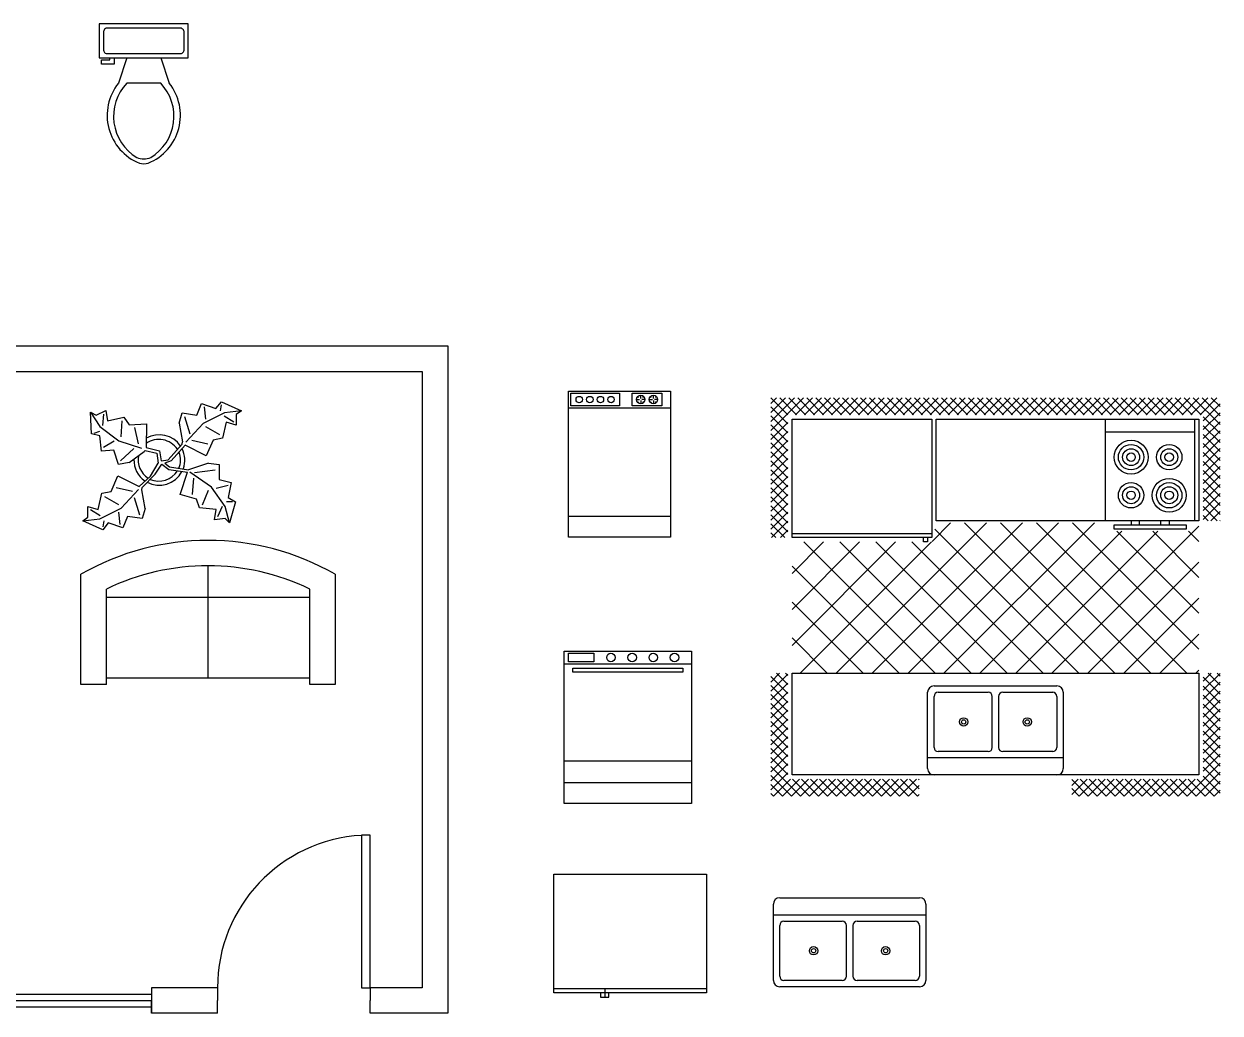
# Model space of a CAD drawing. Header units: metres. Extents: x 247 to 299.9, y 129.8 to 146.
# Drawn here: x 266.78 to 273.95, y 137.2 to 143.13 of the extents above; entities that cross this region are included whole.
import ezdxf

# ---------------------------------------------------------------- set-up
doc = ezdxf.new("R2010")
doc.units = ezdxf.units.M

# ---------------------------------------------------------------- blocks, each defined once
blk = doc.blocks.new('DOOR 0.9144')
blk.add_lwpolyline([(-0.0508, 0), (0, 0), (0, 0.9144), (-0.0508, 0.9144)], close=True)
blk.add_arc((0, 0), 0.9144, 93.18474, 180)
blk = doc.blocks.new('Sofa - Roundback Loveseat 5 ft.')
at = {"linetype": 'Continuous'}
for p, q in [((0, -32.44198), (0, -5.99998)), ((-24, -33.99998), (-24, -11.46958)), ((-23.9998, -13.38178), (23.99986, -13.38178)), ((24.00004, -33.99998), (24.00004, -11.46958)), ((-24, -32.44198), (24.00004, -32.44198))]:
    blk.add_line(p, q, dxfattribs=at)
for points in [[(-24, -33.99998), (-30, -33.99998), (-30, -7.99998)], [(30.00004, -7.99998), (30.00004, -33.99998), (24.00004, -33.99998)]]:
    blk.add_lwpolyline(points, dxfattribs=at)
for centre, radius, start, end in [((0, -60.24998), 60.24998, 60.13715, 119.8628), ((0, -61.38438), 55.38444, 64.32083, 115.6792)]:
    blk.add_arc(centre, radius, start, end, dxfattribs=at)
blk = doc.blocks.new('Plant - Rubber or Philodendron')
at = {"linetype": 'Continuous'}
for p, q in [((-16.2005, 11.4774), (-13.9899, 8.1064)), ((-16.2005, 11.4774), (-14.8639, 10.7964)), ((-16.0159, 6.3329), (-16.2005, 11.4774)), ((-14.8639, 10.7964), (-12.6195, 11.8975)), ((-12.6195, 11.8975), (-12.1909, 9.4345)), ((8.8871, 10.7908), (9.9809, 13.4933)), ((9.9809, 13.4933), (13.3837, 12.301)), ((15.3859, 11.3055), (10.3916, 8.7942)), ((10.5828, 12.6946), (10.8893, 9.7953)), ((13.3837, 12.301), (14.68, 13.9039)), ((14.5816, 13.2037), (14.3848, 11.8033)), ((14.68, 13.9039), (19.3848, 11.8146)), ((19.3848, 11.8146), (15.3859, 11.3055)), ((19.3848, 11.8146), (18.1868, 10.9119)), ((-13.3174, 8.325), (-13.0735, 11.0065)), ((-12.1909, 9.4345), (-8.3829, 10.3)), ((-8.8369, 9.409), (-9.0894, 5.6095)), ((-8.3829, 10.3), (-7.0549, 8.501)), ((-7.0549, 8.501), (-3.0284, 8.6941)), ((-3.0284, 8.6941), (-3.0709, 3.1041)), ((4.6914, 8.8812), (5.3859, 11.2828)), ((4.6914, 8.8812), (5.5014, 4.4831)), ((5.3859, 11.2828), (8.8871, 10.7908)), ((5.9878, 10.4842), (7.1971, 6.3869)), ((10.3916, 8.7942), (6.2847, 4.4028)), ((15.7909, 9.1065), (14.8995, 5.3044)), ((15.2875, 10.6053), (17.5907, 9.2105)), ((18.1925, 8.4119), (15.7909, 9.1065)), ((18.1868, 10.9119), (18.1925, 8.4119)), ((-14.0069, 5.8704), (-16.0159, 6.3329)), ((-15.3434, 6.5514), (-13.9984, 6.9884)), ((-13.5868, 2.2894), (-14.0069, 5.8704)), ((-13.9899, 8.1064), (-9.5434, 4.7185)), ((-4.8529, 4.012), (-5.7184, 7.82)), ((14.2977, 6.1031), (10.9934, 7.9956)), ((-13.1329, 3.1804), (-10.6614, 4.727)), ((-9.5434, 4.7185), (-4.1917, 2.9888)), ((-9.1318, 0.0195), (-5.9793, 2.9025)), ((-3.0709, 3.1041), (0.0797, 2.3163)), ((2.1141, 0.2298), (5.4346, 3.9146)), ((6.1032, 3.6844), (2.8262, -0.031)), ((5.4346, 3.9146), (5.5014, 4.4831)), ((11.1089, 1.1958), (6.1032, 3.6844)), ((7.7005, 4.8881), (11.5025, 3.9967)), ((12.7005, 4.8994), (11.1089, 1.1958)), ((14.8995, 5.3044), (12.7005, 4.8994)), ((-10.6784, 2.491), (-13.5868, 2.2894)), ((-9.5858, -0.8715), (-10.6784, 2.491)), ((-7.1228, -0.443), (-3.5248, 2.2131)), ((-3.5248, 2.2131), (-3.3011, 2.4355)), ((-3.3011, 2.4355), (-0.5306, 1.7947)), ((-0.5306, 1.7947), (-0.2255, -0.5527)), ((-0.5306, 1.7947), (-0.5306, 1.7947)), ((0.0797, 2.3163), (0.4866, -0.031)), ((0.4866, -0.031), (2.1141, 0.2298)), ((-7.1228, -0.443), (-9.5858, -0.8715)), ((-2.019, -3.6148), (-0.2255, -0.5527)), ((-0.9375, -3.1608), (0.5883, -0.8135)), ((0.5883, -0.8135), (2.2447, -2.0916)), ((2.8262, -0.031), (1.3003, -0.5527)), ((1.3003, -0.5527), (2.4193, -1.4655)), ((2.2447, -2.0916), (6.7108, -2.6626)), ((2.4193, -1.4655), (6.895, -2.1175)), ((4.943, -7.9659), (6.7108, -2.6626)), ((11.6605, -0.5413), (6.895, -2.1175)), ((12.3677, -6.1981), (7.219, -2.6772)), ((8.3544, -2.7453), (13.1973, -2.1704)), ((11.6605, -0.5413), (14.1354, -0.8948)), ((14.1354, -0.8948), (14.1354, -4.4304)), ((-11.3237, -7.2629), (-9.7321, -3.5593)), ((-9.7321, -3.5593), (-4.7264, -6.0479)), ((-2.019, -3.6148), (-4.7264, -6.0479)), ((-4.0579, -6.2781), (-0.9375, -3.1608)), ((8.125, -4.0768), (7.7715, -7.9659)), ((14.1354, -4.4304), (16.9638, -5.1375)), ((16.9638, -5.1375), (16.2567, -8.673)), ((-14.4141, -11.4699), (-13.5228, -7.6679)), ((-13.5228, -7.6679), (-11.3237, -7.2629)), ((-12.921, -8.4665), (-9.6166, -10.359)), ((-6.3237, -7.2516), (-10.1257, -6.3602)), ((-9.0148, -11.1577), (-4.9047, -6.8122)), ((-4.1246, -6.8466), (-4.0579, -6.2781)), ((-3.3146, -11.2447), (-4.1246, -6.8466)), ((8.8321, -9.0266), (4.943, -7.9659)), ((10.2463, -10.4408), (11.6605, -6.9053)), ((15.5496, -10.7943), (12.3677, -6.1981)), ((16.2567, -5.8446), (13.4283, -6.5517)), ((-16.8157, -10.7754), (-14.4141, -11.4699)), ((-16.8101, -13.2754), (-16.8157, -10.7754)), ((-14.0091, -13.669), (-9.0148, -11.1577)), ((-4.611, -12.8477), (-5.8203, -8.7504)), ((-3.3146, -11.2447), (-4.0092, -13.6463)), ((9.5392, -11.1479), (8.8321, -9.0266)), ((13.4283, -11.5015), (9.5392, -11.1479)), ((14.8425, -10.7943), (13.7819, -13.2692)), ((16.6103, -14.6834), (15.5496, -10.7943)), ((17.3174, -9.7337), (15.9032, -9.7337)), ((16.2567, -8.673), (18.0245, -9.7337)), ((18.0245, -9.7337), (16.6103, -14.6834)), ((-18.008, -14.1781), (-16.8101, -13.2754)), ((-18.008, -14.1781), (-14.0091, -13.669)), ((-13.9107, -12.9688), (-16.2139, -11.574)), ((-9.206, -15.0581), (-9.5126, -12.1588)), ((-7.5103, -13.1543), (-8.6042, -15.8568)), ((-4.0092, -13.6463), (-7.5103, -13.1543)), ((13.0748, -13.9763), (13.4283, -11.5015)), ((15.5496, -13.6228), (13.0748, -13.9763)), ((16.6103, -14.6834), (15.5496, -13.6228)), ((-13.3032, -16.2674), (-18.008, -14.1781)), ((-12.0069, -14.6645), (-13.3032, -16.2674)), ((-13.2048, -15.5672), (-13.008, -14.1668)), ((-8.6042, -15.8568), (-12.0069, -14.6645))]:
    blk.add_line(p, q, dxfattribs=at)
for centre, radius, start, end in [((0, 0), 6.1275, 34.37569, 120.1028), ((-0.0601, -0.2075), 5.2461, 33.82192, 124.9414), ((-0.098, 0.1364), 6.1288, 341.2017, 26.09184), ((0.0308, 0.1664), 6, 178.6147, 235.1169), ((0.0308, 0.1664), 5, 168.1647, 238.6725), ((-0.2664, 0.1682), 5.2775, 338.4094, 20.03007), ((-0.0234, 0.3825), 6.1492, 242.5812, 331.2714), ((-0.1102, 0.4886), 5.2883, 247.3711, 327.472)]:
    blk.add_arc(centre, radius, start, end, dxfattribs=at)
blk = doc.blocks.new('Toilet - top')
for p, q in [((9.5, -6), (9.5, -2)), ((-8, -8.5), (-8, -8)), ((-7, -8), (-7, -9.5)), ((-4, -8), (-6, -14)), ((4, -8), (6, -14)), ((-10, -8.5), (-8, -8.5)), ((-10, -9.5), (-10, -8.5)), ((-7, -9.5), (-10, -9.5)), ((4, -14), (-4, -14))]:
    blk.add_line(p, q)
blk.add_lwpolyline([(10.5, -8), (10.5, 0), (-10.5, 0), (-10.5, -8)], close=True)
for points in [[(-9.5, -2), (-9.5, -6)], [(8.5, -1), (-8.5, -1)], [(-8.5, -7), (8.5, -7)]]:
    blk.add_lwpolyline(points)
for centre, radius, start, end in [((-8.62, -1.88), 0.884, 81.8699, 188.1301), ((8.62, -1.88), 0.884, 351.8699, 98.1301), ((-8.62, -6.12), 0.884, 171.8699, 278.1301), ((8.62, -6.12), 0.884, 261.8699, 8.1301), ((3.52, -21.58), 12.17, 141.4691, 247.9714), ((4.2, -21.82), 11.33, 136.3677, 238.9468), ((-3.52, -21.58), 12.17, 292.0284, 38.5307), ((-4.2, -21.82), 11.33, 301.053, 43.6321), ((0, -27.88), 4, 245.7318, 294.2682), ((0, -29), 4, 254.8605, 285.1395)]:
    blk.add_arc(centre, radius, start, end)
blk = doc.blocks.new('Window - Wood Frame 36 in. Wide plan')
for p, q in [((0, 6), (0, 0)), ((36, 6), (36, 0)), ((0, 4.5), (36, 4.5)), ((0, 3), (36, 3)), ((0, 1.5), (36, 1.5))]:
    blk.add_line(p, q)
blk = doc.blocks.new('Dishwasher')
for p, q in [((16, 32.5), (16.75, 32.5)), ((16.5, 32), (16.2942, 31.7942)), ((16.3156, 33.1843), (16.5, 33)), ((17, 32.75), (17, 33.5)), ((17, 32.25), (17, 31.5)), ((18, 32.5), (17.25, 32.5)), ((17.5, 33), (17.6938, 33.1938)), ((17.7061, 31.7939), (17.5, 32)), ((19, 32.5), (19.75, 32.5)), ((19.5, 32), (19.2942, 31.7942)), ((19.3156, 33.1843), (19.5, 33)), ((20, 32.75), (20, 33.5)), ((20, 32.25), (20, 31.5)), ((21, 32.5), (20.25, 32.5)), ((20.5, 33), (20.6938, 33.1938)), ((20.7061, 31.7939), (20.5, 32)), ((24, 30.5), (0, 30.5)), ((0, 5), (24, 5))]:
    blk.add_line(p, q)
for points in [[(0, 0), (0, 34.5), (24, 34.5), (24, 0)], [(0.5, 31), (0.5, 34), (12, 34), (12, 31)], [(15, 31), (15, 34), (22, 34), (22, 31)]]:
    blk.add_lwpolyline(points, close=True)
for centre, radius in [((2.5, 32.5), 0.75), ((5, 32.5), 0.75), ((7.5, 32.5), 0.75), ((10, 32.5), 0.75), ((17, 32.5), 1), ((20, 32.5), 1)]:
    blk.add_circle(centre, radius)
blk = doc.blocks.new('Kitchen Layout - 7 x 8 ft')
for p, q in [((-5, 81.32), (2.68, 89)), ((-5, 83.44), (0.56, 89)), ((-5, 85.56), (-1.56, 89)), ((-5, 87.68), (-3.68, 89)), ((-1, 84.97), (-5, 88.97)), ((1.09, 85), (-2.91, 89)), ((3.21, 85), (-0.79, 89)), ((0.81, 85), (4.81, 89)), ((5.34, 85), (1.34, 89)), ((2.93, 85), (6.93, 89)), ((7.46, 85), (3.46, 89)), ((5.05, 85), (9.05, 89)), ((9.58, 85), (5.58, 89)), ((7.17, 85), (11.17, 89)), ((11.7, 85), (7.7, 89)), ((9.29, 85), (13.29, 89)), ((13.82, 85), (9.82, 89)), ((11.41, 85), (15.41, 89)), ((15.94, 85), (11.94, 89)), ((13.53, 85), (17.53, 89)), ((18.06, 85), (14.06, 89)), ((15.65, 85), (19.65, 89)), ((20.18, 85), (16.18, 89)), ((17.78, 85), (21.78, 89)), ((22.31, 85), (18.31, 89)), ((19.9, 85), (23.9, 89)), ((24.43, 85), (20.43, 89)), ((22.02, 85), (26.02, 89)), ((26.55, 85), (22.55, 89)), ((24.14, 85), (28.14, 89)), ((28.67, 85), (24.67, 89)), ((26.26, 85), (30.26, 89)), ((30.79, 85), (26.79, 89)), ((28.38, 85), (32.38, 89)), ((32.91, 85), (28.91, 89)), ((30.5, 85), (34.5, 89)), ((35.03, 85), (31.03, 89)), ((32.63, 85), (36.63, 89)), ((37.16, 85), (33.16, 89)), ((34.75, 85), (38.75, 89)), ((39.28, 85), (35.28, 89)), ((36.87, 85), (40.87, 89)), ((41.4, 85), (37.4, 89)), ((38.99, 85), (42.99, 89)), ((43.52, 85), (39.52, 89)), ((41.11, 85), (45.11, 89)), ((45.64, 85), (41.64, 89)), ((43.23, 85), (47.23, 89)), ((47.76, 85), (43.76, 89)), ((45.35, 85), (49.35, 89)), ((49.88, 85), (45.88, 89)), ((47.47, 85), (51.47, 89)), ((52, 85), (48, 89)), ((49.6, 85), (53.6, 89)), ((54.13, 85), (50.13, 89)), ((51.72, 85), (55.72, 89)), ((56.25, 85), (52.25, 89)), ((53.84, 85), (57.84, 89)), ((58.37, 85), (54.37, 89)), ((55.96, 85), (59.96, 89)), ((60.49, 85), (56.49, 89)), ((58.08, 85), (62.08, 89)), ((62.61, 85), (58.61, 89)), ((60.2, 85), (64.2, 89)), ((64.73, 85), (60.73, 89)), ((62.32, 85), (66.32, 89)), ((66.85, 85), (62.85, 89)), ((64.45, 85), (68.45, 89)), ((68.97, 85), (64.97, 89)), ((66.57, 85), (70.57, 89)), ((71.1, 85), (67.1, 89)), ((68.69, 85), (72.69, 89)), ((73.22, 85), (69.22, 89)), ((70.81, 85), (74.81, 89)), ((75.34, 85), (71.34, 89)), ((72.93, 85), (76.93, 89)), ((77.46, 85), (73.46, 89)), ((75.05, 85), (79.05, 89)), ((79.58, 85), (75.58, 89)), ((77.17, 85), (81.17, 89)), ((81.7, 85), (77.7, 89)), ((79.29, 85), (83.29, 89)), ((83.82, 85), (79.82, 89)), ((81.42, 85), (85.42, 89)), ((85.95, 85), (81.95, 89)), ((83.54, 85), (87.54, 89)), ((88.07, 85), (84.07, 89)), ((85.66, 85), (89.66, 89)), ((90.19, 85), (86.19, 89)), ((87.78, 85), (91.78, 89)), ((92.31, 85), (88.31, 89)), ((89.9, 85), (93.9, 89)), ((94.43, 85), (90.43, 89)), ((92.02, 85), (96.02, 89)), ((96.55, 85), (92.55, 89)), ((94.14, 85), (98.14, 89)), ((101, 82.67), (94.67, 89)), ((96.27, 85), (100.27, 89)), ((101, 84.79), (96.79, 89)), ((97, 83.61), (101, 87.61)), ((101, 86.92), (98.92, 89)), ((-1, 82.85), (-5, 86.85)), ((-1, 80.73), (-5, 84.73)), ((97, 81.49), (101, 85.49)), ((-5, 79.19), (-1, 83.19)), ((-1, 78.61), (-5, 82.61)), ((34, 84), (96, 84)), ((34, 60), (34, 84)), ((96, 84), (96, 60)), ((101, 80.55), (97, 84.55)), ((97, 79.37), (101, 83.37)), ((101, 78.43), (97, 82.43)), ((-5, 77.07), (-1, 81.07)), ((-1, 76.49), (-5, 80.49)), ((74, 81), (95, 81)), ((97, 77.25), (101, 81.25)), ((101, 76.31), (97, 80.31)), ((97, 75.13), (101, 79.13)), ((-5, 74.95), (-1, 78.95)), ((-1, 74.36), (-5, 78.36)), ((-5, 72.83), (-1, 76.83)), ((-1, 72.24), (-5, 76.24)), ((101, 74.19), (97, 78.19)), ((97, 73.01), (101, 77.01)), ((-5, 70.71), (-1, 74.71)), ((-1, 70.12), (-5, 74.12)), ((101, 72.07), (97, 76.07)), ((97, 70.89), (101, 74.89)), ((101, 69.95), (97, 73.95)), ((-5, 68.59), (-1, 72.59)), ((-1, 68), (-5, 72)), ((97, 68.76), (101, 72.76)), ((101, 67.82), (97, 71.82)), ((97, 66.64), (101, 70.64)), ((-5, 66.47), (-1, 70.47)), ((-1, 65.88), (-5, 69.88)), ((-5, 64.35), (-1, 68.35)), ((-1, 63.76), (-5, 67.76)), ((101, 65.7), (97, 69.7)), ((97, 64.52), (101, 68.52)), ((-5, 62.22), (-1, 66.22)), ((-1, 61.64), (-5, 65.64)), ((101, 63.58), (97, 67.58)), ((97, 62.4), (101, 66.4)), ((101, 61.46), (97, 65.46)), ((-5, 60.1), (-1, 64.1)), ((-1, 59.52), (-5, 63.52)), ((97, 60.28), (101, 64.28)), ((100.34, 60), (97, 63.34)), ((98.84, 60), (101, 62.16)), ((-5, 57.98), (-1, 61.98)), ((-1, 57.39), (-5, 61.39)), ((-1.73, 56), (-5, 59.27)), ((-4.86, 56), (-1, 59.86)), ((10.4, 24), (45.9, 59.5)), ((18.88, 24), (54.38, 59.5)), ((27.37, 24), (62.87, 59.5)), ((33.03, 55.11), (37.41, 59.5)), ((96, 60), (34, 60)), ((35.85, 24), (71.35, 59.5)), ((76.2, 24), (40.7, 59.5)), ((84.68, 24), (49.18, 59.5)), ((93.17, 24), (57.67, 59.5)), ((96, 29.65), (66.15, 59.5)), ((80, 60), (80, 59)), ((82, 59), (82, 60)), ((87, 59), (87, 60)), ((89, 60), (89, 59)), ((98.22, 60), (97, 61.22)), ((100.96, 60), (101, 60.04)), ((-3.85, 56), (-5, 57.15)), ((-2.74, 56), (-1, 57.74)), ((0, 57), (33, 57)), ((67.71, 24), (33.68, 58.04)), ((44.34, 24), (77.84, 57.5)), ((52.82, 24), (86.32, 57.5)), ((61.31, 24), (96, 58.69)), ((96, 38.14), (76.64, 57.5)), ((96, 46.63), (85.13, 57.5)), ((96, 55.11), (93.57, 57.54)), ((0, 30.57), (24.43, 55)), ((0, 39.06), (15.94, 55)), ((0, 47.54), (7.46, 55)), ((1.91, 24), (32.91, 55)), ((33.77, 24), (2.77, 55)), ((42.26, 24), (11.26, 55)), ((50.74, 24), (19.74, 55)), ((59.23, 24), (28.23, 55)), ((31, 55), (31, 56)), ((32, 55), (31, 55)), ((32, 56), (32, 55)), ((25.29, 24), (0, 49.29)), ((69.79, 24), (96, 50.21)), ((16.8, 24), (0, 40.8)), ((78.28, 24), (96, 41.72)), ((8.32, 24), (0, 32.32)), ((86.76, 24), (96, 33.24)), ((-5, 21.92), (-2.92, 24)), ((-5, 19.8), (-1, 23.8)), ((-1, 19.21), (-5, 23.21)), ((-1, 21.33), (-3.67, 24)), ((-1, 23.45), (-1.55, 24)), ((0, 24), (96, 24)), ((0, 0), (0, 24)), ((95.25, 24), (96, 24.75)), ((96, 24), (96, 0)), ((97, 22.1), (98.9, 24)), ((97, 19.97), (101, 23.97)), ((101, 19.03), (97, 23.03)), ((101, 21.16), (98.16, 24)), ((101, 23.28), (100.28, 24)), ((-5, 17.68), (-1, 21.68)), ((-1, 17.09), (-5, 21.09)), ((97, 17.85), (101, 21.85)), ((101, 16.91), (97, 20.91)), ((-5, 15.55), (-1, 19.55)), ((-1, 14.97), (-5, 18.97)), ((-5, 13.43), (-1, 17.43)), ((47.25, 6.5), (47.25, 18.5)), ((48.75, 18.5), (48.75, 6.5)), ((97, 15.73), (101, 19.73)), ((101, 14.79), (97, 18.79)), ((97, 13.61), (101, 17.61)), ((-1, 12.85), (-5, 16.85)), ((-5, 11.31), (-1, 15.31)), ((-1, 10.73), (-5, 14.73)), ((101, 12.67), (97, 16.67)), ((97, 11.49), (101, 15.49)), ((101, 10.55), (97, 14.55)), ((-5, 9.19), (-1, 13.19)), ((-1, 8.6), (-5, 12.6)), ((97, 9.37), (101, 13.37)), ((101, 8.43), (97, 12.43)), ((-5, 7.07), (-1, 11.07)), ((-1, 6.48), (-5, 10.48)), ((-5, 4.95), (-1, 8.95)), ((97, 7.25), (101, 11.25)), ((101, 6.31), (97, 10.31)), ((97, 5.12), (101, 9.12)), ((-1, 4.36), (-5, 8.36)), ((-5, 2.83), (-1, 6.83)), ((-1, 2.24), (-5, 6.24)), ((101, 4.18), (97, 8.18)), ((97, 3), (101, 7)), ((101, 2.06), (97, 6.06)), ((-5, 0.71), (-1, 4.71)), ((-1, 0.12), (-5, 4.12)), ((64, 4), (32, 4)), ((97, 0.88), (101, 4.88)), ((101, -0.06), (97, 3.94)), ((-5, -1.42), (-1, 2.58)), ((2, -5), (-5, 2)), ((-5, -3.54), (-1, 0.46)), ((96, 0), (0, 0)), ((93.24, -5), (101, 2.76)), ((95.36, -5), (101, 0.64)), ((101, -2.18), (97, 1.82)), ((-0.12, -5), (-5, -0.12)), ((-2.25, -5), (-5, -2.25)), ((-4.34, -5), (-0.34, -1)), ((-2.22, -5), (1.78, -1)), ((-0.1, -5), (3.9, -1)), ((4.12, -5), (0.12, -1)), ((2.02, -5), (6.02, -1)), ((6.24, -5), (2.24, -1)), ((4.14, -5), (8.14, -1)), ((8.36, -5), (4.36, -1)), ((6.27, -5), (10.27, -1)), ((10.48, -5), (6.48, -1)), ((8.39, -5), (12.39, -1)), ((12.6, -5), (8.6, -1)), ((10.51, -5), (14.51, -1)), ((14.73, -5), (10.73, -1)), ((12.63, -5), (16.63, -1)), ((16.85, -5), (12.85, -1)), ((14.75, -5), (18.75, -1)), ((18.97, -5), (14.97, -1)), ((16.87, -5), (20.87, -1)), ((21.09, -5), (17.09, -1)), ((18.99, -5), (22.99, -1)), ((23.21, -5), (19.21, -1)), ((21.11, -5), (25.11, -1)), ((25.33, -5), (21.33, -1)), ((23.24, -5), (27.24, -1)), ((27.45, -5), (23.45, -1)), ((25.36, -5), (29.36, -1)), ((29.57, -5), (25.57, -1)), ((27.48, -5), (30, -2.48)), ((30, -3.3), (27.7, -1)), ((30, -1.18), (29.82, -1)), ((66, -2.54), (67.54, -1)), ((66, -4.66), (69.66, -1)), ((69.88, -5), (66, -1.12)), ((67.78, -5), (71.78, -1)), ((72, -5), (68, -1)), ((69.9, -5), (73.9, -1)), ((74.12, -5), (70.12, -1)), ((72.03, -5), (76.03, -1)), ((76.24, -5), (72.24, -1)), ((74.15, -5), (78.15, -1)), ((78.36, -5), (74.36, -1)), ((76.27, -5), (80.27, -1)), ((80.49, -5), (76.49, -1)), ((78.39, -5), (82.39, -1)), ((82.61, -5), (78.61, -1)), ((80.51, -5), (84.51, -1)), ((84.73, -5), (80.73, -1)), ((82.63, -5), (86.63, -1)), ((86.85, -5), (82.85, -1)), ((84.75, -5), (88.75, -1)), ((88.97, -5), (84.97, -1)), ((86.88, -5), (90.88, -1)), ((91.09, -5), (87.09, -1)), ((89, -5), (93, -1)), ((93.21, -5), (89.21, -1)), ((91.12, -5), (95.12, -1)), ((95.34, -5), (91.34, -1)), ((97.46, -5), (93.46, -1)), ((99.58, -5), (95.58, -1)), ((101, -4.3), (97, -0.3)), ((97.48, -5), (101, -1.48)), ((-4.37, -5), (-5, -4.37)), ((29.6, -5), (30, -4.6)), ((67.76, -5), (66, -3.24)), ((99.6, -5), (101, -3.6))]:
    blk.add_line(p, q)
for points in [[(0, 56), (0, 84), (33, 84), (33, 56)], [(74, 60), (74, 84), (95, 84), (95, 60)], [(76, 58), (76, 59), (93, 59), (93, 58)]]:
    blk.add_lwpolyline(points, close=True)
for points in [[(33.5, 21), (62.5, 21)], [(32, 1.5), (32, 19.5)], [(33.5, 6.5), (33.5, 18.5)], [(34.5, 19.5), (46.25, 19.5)], [(49.75, 19.5), (61.5, 19.5)], [(62.5, 18.5), (62.5, 6.5)], [(64, 19.5), (64, 1.5)], [(46.25, 5.5), (34.5, 5.5)], [(61.5, 5.5), (49.75, 5.5)], [(62.5, 0), (33.5, 0)]]:
    blk.add_lwpolyline(points)
for centre, radius in [((80, 75), 4), ((80, 75), 3), ((80, 75), 2), ((89, 75), 3), ((89, 75), 2), ((80, 75), 1), ((89, 75), 1), ((80, 66), 3), ((80, 66), 2), ((89, 66), 4), ((89, 66), 3), ((89, 66), 2), ((80, 66), 1), ((89, 66), 1), ((40.5, 12.5), 1), ((40.5, 12.5), 0.5), ((55.5, 12.5), 1), ((55.5, 12.5), 0.5)]:
    blk.add_circle(centre, radius)
for centre, radius, start, end in [((33.5, 19.5), 1.5, 90, 180), ((62.5, 19.5), 1.5, 0, 90), ((34.5, 18.5), 1, 90, 180), ((46.25, 18.5), 1, 0, 90), ((49.75, 18.5), 1, 90, 180), ((61.5, 18.5), 1, 0, 90), ((34.5, 6.5), 1, 180, 270), ((46.25, 6.5), 1, 270, 0), ((49.75, 6.5), 1, 180, 270), ((61.5, 6.5), 1, 270, 0), ((33.5, 1.5), 1.5, 180, 270), ((62.5, 1.5), 1.5, 270, 0)]:
    blk.add_arc(centre, radius, start, end)
blk = doc.blocks.new('Range-Oven - 30 in front')
for p, q in [((0, 33.00005), (30, 33.00005)), ((30, 10), (0, 10)), ((0, 5), (30, 5))]:
    blk.add_line(p, q)
for points in [[(0, 0), (0, 36.00005), (30, 36.00005), (30, 0)], [(1, 33.50005), (1, 35.50005), (7, 35.50005), (7, 33.50005)], [(2, 31.00005), (2, 32.00005), (28, 32.00005), (28, 31.00005)]]:
    blk.add_lwpolyline(points, close=True)
for centre in [(11, 34.50005), (16, 34.50005), (21, 34.50005), (26, 34.50005)]:
    blk.add_circle(centre, 1)
blk = doc.blocks.new('Refrigerator-2 door - 36 in top')
for p, q in [((0, -26.999999), (36, -26.999999)), ((11, -27.999999), (11, -28.999999)), ((12, -26.999999), (12, -28.999999)), ((13, -28.999999), (13, -27.999999)), ((11, -28.999999), (13, -28.999999))]:
    blk.add_line(p, q)
blk.add_lwpolyline([(0, -27.999999), (0, 0), (36, 0), (36, -27.999999)], close=True)
blk = doc.blocks.new('Sink-double - 36 in top')
for p, q in [((-18, -4), (18, -4)), ((-0.75, -18.5), (-0.75, -6.5)), ((0.75, -6.5), (0.75, -18.5))]:
    blk.add_line(p, q)
for points in [[(-16.5, 0), (16.5, 0)], [(-18, -19.5), (-18, -1.5)], [(18, -1.5), (18, -19.5)], [(-15.5, -5.5), (-1.75, -5.5)], [(1.75, -5.5), (15.5, -5.5)], [(-16.5, -18.5), (-16.5, -6.5)], [(16.5, -6.5), (16.5, -18.5)], [(-1.75, -19.5), (-15.5, -19.5)], [(15.5, -19.5), (1.75, -19.5)], [(16.5, -21), (-16.5, -21)]]:
    blk.add_lwpolyline(points)
for centre, radius in [((-8.5, -12.5), 1), ((-8.5, -12.5), 0.5), ((8.5, -12.5), 1), ((8.5, -12.5), 0.5)]:
    blk.add_circle(centre, radius)
for centre, radius, start, end in [((-16.5, -1.5), 1.5, 90, 180), ((16.5, -1.5), 1.5, 0, 90), ((-15.5, -6.5), 1, 90, 180), ((-1.75, -6.5), 1, 0, 90), ((1.75, -6.5), 1, 90, 180), ((15.5, -6.5), 1, 0, 90), ((-16.5, -19.5), 1.5, 180, 270), ((-15.5, -18.5), 1, 180, 270), ((-1.75, -18.5), 1, 270, 0), ((1.75, -18.5), 1, 180, 270), ((15.5, -18.5), 1, 270, 0), ((16.5, -19.5), 1.5, 270, 0)]:
    blk.add_arc(centre, radius, start, end)

msp = doc.modelspace()

# ---------------------------------------------------------------- linework, layer by layer
for p, q in [((264.3225, 141.2037), (269.3225, 141.2037)), ((269.3225, 141.2037), (269.3225, 137.2037)), ((264.1701, 141.0513), (269.1701, 141.0513)), ((269.1701, 141.0513), (269.1701, 137.3561)), ((267.9424, 137.3561), (267.5469, 137.3561)), ((267.5469, 137.3561), (267.5469, 137.2799)), ((267.9424, 137.3561), (267.9424, 137.2799)), ((269.1701, 137.3561), (268.8568, 137.3561)), ((268.8568, 137.3561), (268.8568, 137.2799)), ((267.5469, 137.2037), (267.5469, 137.2799)), ((267.9424, 137.2037), (267.9424, 137.2799)), ((268.8568, 137.2037), (268.8568, 137.2799)), ((267.9424, 137.2037), (267.5469, 137.2037)), ((269.3225, 137.2037), (268.8568, 137.2037))]:
    msp.add_line(p, q)

# ---------------------------------------------------------------- block references
at = {"xscale": 0.0254, "yscale": 0.0254, "zscale": 0.0254}
for name, p in [('Toilet - top', (267.5007, 143.1343)), ('Dishwasher', (270.047, 140.0566)), ('Kitchen Layout - 7 x 8 ft', (271.3858, 138.6318)), ('Plant - Rubber or Philodendron', (267.5932, 140.5152)), ('Sofa - Roundback Loveseat 5 ft.', (267.8861, 140.0376)), ('Range-Oven - 30 in front', (270.021, 138.4594)), ('Refrigerator-2 door - 36 in top', (269.9582, 138.036)), ('Sink-double - 36 in top', (271.731, 137.8949)), ('Window - Wood Frame 36 in. Wide plan', (266.6325, 137.2037))]:
    msp.add_blockref(name, p, dxfattribs=at)
msp.add_blockref('DOOR 0.9144', (268.8568, 137.3561))

doc.saveas('drawing.dxf')
